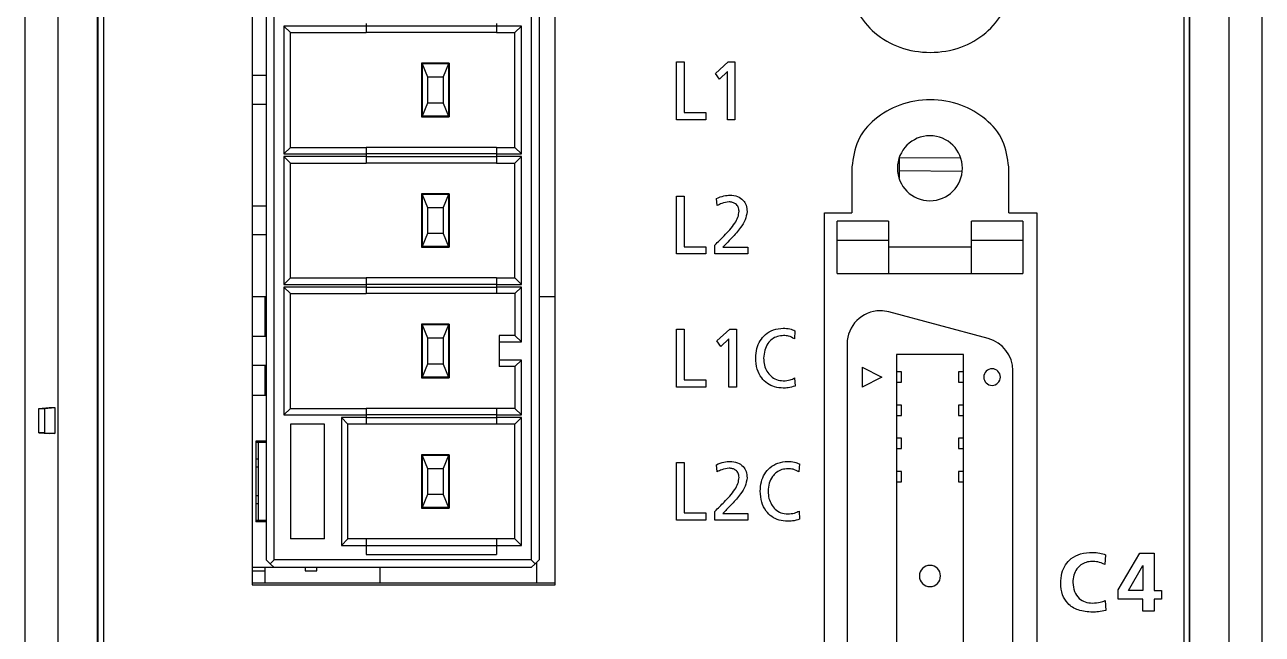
# Model space of a CAD drawing. Header units: inches. Extents: x 268 to 316, y 100 to 273.
# Drawn here: x 268.42 to 315.83, y 134.13 to 157.48 of the extents above; entities that cross this region are included whole.
import ezdxf

# ---------------------------------------------------------------- set-up
doc = ezdxf.new("R2010")
doc.units = ezdxf.units.IN
doc.header["$MEASUREMENT"] = 0

msp = doc.modelspace()

# ---------------------------------------------------------------- linework, layer by layer
at = {"color": 7, "linetype": 'Continuous', "lineweight": 25}
for p, q in [((315.831, 157.233), (315.831, 261.618)), ((269.706, 114.792), (269.706, 255.85)), ((314.546, 255.85), (314.546, 114.792)), ((271.195, 255.282), (271.195, 124.093)), ((271.216, 255.261), (271.216, 124.114)), ((313.039, 115.14), (313.039, 255.261)), ((313.06, 115.119), (313.06, 255.282)), ((271.44, 255.061), (271.44, 124.347)), ((312.839, 115.361), (312.839, 255.061)), ((268.422, 176.284), (268.422, 112.009)), ((277.14, 168.812), (277.14, 136.013)), ((288.74, 136.013), (288.74, 168.812)), ((277.676, 167.978), (277.676, 136.978)), ((277.976, 136.978), (277.976, 167.978)), ((287.826, 167.978), (287.826, 136.978)), ((288.126, 167.978), (288.126, 136.978)), ((281.501, 157.428), (278.351, 157.428)), ((278.351, 157.428), (278.351, 152.528)), ((278.601, 157.178), (278.351, 157.428)), ((281.501, 157.528), (281.501, 157.428)), ((281.501, 157.428), (281.501, 157.178)), ((286.501, 157.428), (281.501, 157.428)), ((286.501, 157.528), (286.501, 157.428)), ((287.451, 157.428), (286.501, 157.428)), ((286.501, 157.428), (286.501, 157.178)), ((287.201, 157.178), (287.451, 157.428)), ((287.451, 152.528), (287.451, 157.428)), ((278.601, 152.778), (278.601, 157.178)), ((278.601, 157.178), (281.501, 157.178)), ((286.501, 157.178), (281.501, 157.178)), ((286.501, 157.178), (287.201, 157.178)), ((287.201, 152.778), (287.201, 157.178)), ((315.831, 112.009), (315.831, 157.233)), ((284.681, 156.003), (283.621, 156.003)), ((283.621, 156.003), (283.621, 153.953)), ((283.651, 156.003), (283.651, 155.978)), ((283.651, 155.978), (283.651, 153.978)), ((283.651, 155.978), (283.851, 155.478)), ((284.651, 155.978), (283.651, 155.978)), ((284.651, 155.978), (284.451, 155.478)), ((284.651, 156.003), (284.651, 155.978)), ((284.651, 155.978), (284.651, 153.978)), ((284.681, 156.003), (284.681, 153.953)), ((293.395, 156.051), (293.68, 156.051)), ((293.395, 153.834), (293.395, 156.051)), ((293.68, 156.051), (293.68, 154.114)), ((294.884, 155.607), (295.373, 156.051)), ((295.373, 156.051), (295.627, 156.051)), ((295.627, 156.051), (295.627, 153.834)), ((277.676, 155.528), (277.14, 155.528)), ((283.651, 155.528), (283.621, 155.528)), ((295.035, 155.394), (294.884, 155.607)), ((295.341, 155.686), (295.035, 155.394)), ((295.341, 153.834), (295.341, 155.686)), ((283.851, 155.478), (283.851, 154.478)), ((283.851, 155.478), (284.451, 155.478)), ((284.451, 155.478), (284.451, 154.478)), ((277.676, 154.428), (277.14, 154.428)), ((283.651, 154.428), (283.621, 154.428)), ((283.851, 154.478), (283.651, 153.978)), ((284.451, 154.478), (283.851, 154.478)), ((284.451, 154.478), (284.651, 153.978)), ((293.68, 154.114), (294.515, 154.114)), ((294.515, 154.114), (294.515, 153.834)), ((283.621, 153.953), (284.681, 153.953)), ((284.651, 153.978), (283.651, 153.978)), ((283.651, 153.978), (283.651, 153.953)), ((284.651, 153.978), (284.651, 153.953)), ((294.515, 153.834), (293.395, 153.834)), ((295.627, 153.834), (295.341, 153.834)), ((303.1, 153.223), (303.1, 153.223)), ((278.351, 152.528), (278.601, 152.778)), ((278.601, 152.778), (281.501, 152.778)), ((281.501, 152.778), (281.501, 152.528)), ((286.501, 152.778), (281.501, 152.778)), ((286.501, 152.778), (286.501, 152.528)), ((286.501, 152.778), (287.201, 152.778)), ((287.451, 152.528), (287.201, 152.778)), ((278.351, 152.528), (281.501, 152.528)), ((281.501, 152.428), (278.351, 152.428)), ((278.351, 152.428), (278.351, 147.528)), ((278.601, 152.178), (278.351, 152.428)), ((281.501, 152.528), (281.501, 152.428)), ((286.501, 152.528), (281.501, 152.528)), ((281.501, 152.428), (281.501, 152.178)), ((281.501, 152.428), (286.501, 152.428)), ((286.501, 152.528), (286.501, 152.428)), ((286.501, 152.528), (287.451, 152.528)), ((287.451, 152.428), (286.501, 152.428)), ((286.501, 152.428), (286.501, 152.178)), ((287.201, 152.178), (287.451, 152.428)), ((287.451, 147.528), (287.451, 152.428)), ((301.926, 152.395), (301.926, 151.607)), ((278.601, 147.778), (278.601, 152.178)), ((278.601, 152.178), (281.501, 152.178)), ((286.501, 152.178), (281.501, 152.178)), ((286.501, 152.178), (287.201, 152.178)), ((287.201, 147.778), (287.201, 152.178)), ((300.11, 152.035), (300.11, 150.269)), ((306.117, 150.269), (306.117, 152.035)), ((284.681, 151.003), (283.621, 151.003)), ((283.621, 151.003), (283.621, 148.953)), ((283.651, 151.003), (283.651, 150.978)), ((284.651, 150.978), (283.651, 150.978)), ((283.651, 150.978), (283.851, 150.478)), ((283.651, 150.978), (283.651, 148.978)), ((284.651, 150.978), (284.451, 150.478)), ((284.651, 151.003), (284.651, 150.978)), ((284.651, 150.978), (284.651, 148.978)), ((284.681, 151.003), (284.681, 148.953)), ((293.395, 150.912), (293.68, 150.912)), ((293.395, 148.695), (293.395, 150.912)), ((293.68, 150.912), (293.68, 148.975)), ((294.95, 150.547), (294.921, 150.82)), ((277.676, 150.528), (277.14, 150.528)), ((283.651, 150.528), (283.621, 150.528)), ((283.851, 150.478), (283.851, 149.478)), ((283.851, 150.478), (284.451, 150.478)), ((284.451, 150.478), (284.451, 149.478)), ((299.057, 150.269), (300.11, 150.269)), ((299.057, 122.198), (299.057, 150.269)), ((299.544, 149.214), (299.544, 149.947)), ((301.513, 149.947), (299.544, 149.947)), ((301.513, 149.947), (301.513, 149.214)), ((306.656, 149.947), (304.688, 149.947)), ((304.688, 149.214), (304.688, 149.947)), ((306.117, 150.269), (307.19, 150.269)), ((306.656, 149.947), (306.656, 149.214)), ((307.19, 150.269), (307.19, 122.198)), ((277.676, 149.428), (277.14, 149.428)), ((283.651, 149.428), (283.621, 149.428)), ((283.851, 149.478), (283.651, 148.978)), ((284.451, 149.478), (283.851, 149.478)), ((284.451, 149.478), (284.651, 148.978)), ((283.621, 148.953), (284.681, 148.953)), ((284.651, 148.978), (283.651, 148.978)), ((283.651, 148.978), (283.651, 148.953)), ((284.651, 148.978), (284.651, 148.953)), ((293.68, 148.975), (294.515, 148.975)), ((294.515, 148.975), (294.515, 148.695)), ((294.858, 148.695), (294.858, 149.035)), ((295.164, 148.956), (296.122, 148.956)), ((296.122, 148.956), (296.122, 148.695)), ((299.544, 147.944), (299.544, 149.214)), ((301.513, 149.214), (299.544, 149.214)), ((301.513, 149.214), (301.513, 147.944)), ((304.688, 148.96), (301.513, 148.96)), ((304.688, 147.944), (304.688, 149.214)), ((306.656, 149.214), (304.688, 149.214)), ((306.656, 149.214), (306.656, 147.944)), ((294.515, 148.695), (293.395, 148.695)), ((296.122, 148.695), (294.858, 148.695)), ((299.544, 147.944), (301.513, 147.944)), ((299.544, 147.944), (306.656, 147.944)), ((301.513, 147.944), (304.688, 147.944)), ((304.688, 147.944), (306.656, 147.944)), ((278.351, 147.528), (278.601, 147.778)), ((278.351, 147.528), (281.501, 147.528)), ((278.601, 147.778), (281.501, 147.778)), ((281.501, 147.778), (281.501, 147.528)), ((286.501, 147.778), (281.501, 147.778)), ((281.501, 147.528), (281.501, 147.428)), ((286.501, 147.528), (281.501, 147.528)), ((286.501, 147.778), (286.501, 147.528)), ((286.501, 147.778), (287.201, 147.778)), ((286.501, 147.528), (286.501, 147.428)), ((286.501, 147.528), (287.451, 147.528)), ((287.451, 147.528), (287.201, 147.778)), ((277.14, 147.072), (277.676, 147.072)), ((277.626, 145.528), (277.626, 147.072)), ((281.501, 147.428), (278.351, 147.428)), ((278.351, 147.428), (278.351, 142.528)), ((278.601, 147.178), (278.351, 147.428)), ((278.601, 142.778), (278.601, 147.178)), ((278.601, 147.178), (281.501, 147.178)), ((281.501, 147.428), (281.501, 147.178)), ((281.501, 147.428), (286.501, 147.428)), ((286.501, 147.178), (281.501, 147.178)), ((287.451, 147.428), (286.501, 147.428)), ((286.501, 147.428), (286.501, 147.178)), ((287.201, 147.178), (286.501, 147.178)), ((287.201, 147.178), (287.451, 147.428)), ((287.201, 147.178), (287.201, 145.578)), ((287.451, 145.328), (287.451, 147.428)), ((288.126, 147.072), (288.74, 147.072)), ((305.334, 145.454), (301.524, 146.475)), ((284.681, 146.003), (283.621, 146.003)), ((283.621, 146.003), (283.621, 143.953)), ((283.651, 146.003), (283.651, 145.978)), ((284.651, 145.978), (283.651, 145.978)), ((283.651, 145.978), (283.851, 145.478)), ((283.651, 145.978), (283.651, 143.978)), ((284.651, 145.978), (284.451, 145.478)), ((284.651, 146.003), (284.651, 145.978)), ((284.651, 145.978), (284.651, 143.978)), ((284.681, 146.003), (284.681, 143.953)), ((286.601, 145.578), (286.601, 145.328)), ((287.201, 145.578), (286.601, 145.578)), ((287.451, 145.328), (287.201, 145.578)), ((293.395, 145.811), (293.68, 145.811)), ((293.395, 143.595), (293.395, 145.811)), ((293.68, 145.811), (293.68, 143.874)), ((294.941, 145.367), (295.43, 145.811)), ((295.43, 145.811), (295.684, 145.811)), ((295.684, 145.811), (295.684, 143.595)), ((297.93, 145.754), (297.908, 145.446)), ((277.676, 145.528), (277.14, 145.528)), ((283.651, 145.528), (283.621, 145.528)), ((283.851, 145.478), (283.851, 144.478)), ((283.851, 145.478), (284.451, 145.478)), ((284.451, 145.478), (284.451, 144.478)), ((286.601, 145.328), (286.601, 144.628)), ((286.601, 145.328), (287.451, 145.328)), ((295.092, 145.154), (294.941, 145.367)), ((295.398, 145.446), (295.092, 145.154)), ((295.398, 143.595), (295.398, 145.446)), ((299.925, 145.248), (299.925, 127.468)), ((287.451, 144.628), (286.601, 144.628)), ((286.601, 144.628), (286.601, 144.378)), ((287.201, 144.378), (287.451, 144.628)), ((287.451, 142.528), (287.451, 144.628)), ((304.388, 144.849), (301.813, 144.849)), ((301.813, 144.849), (301.813, 127.867)), ((304.388, 144.849), (301.813, 144.849)), ((301.813, 144.849), (301.813, 144.849)), ((304.388, 127.867), (304.388, 144.849)), ((304.388, 144.849), (304.388, 144.849)), ((277.676, 144.428), (277.14, 144.428)), ((277.626, 143.278), (277.626, 144.428)), ((283.651, 144.428), (283.621, 144.428)), ((283.851, 144.478), (283.651, 143.978)), ((284.451, 144.478), (283.851, 144.478)), ((284.451, 144.478), (284.651, 143.978)), ((287.201, 144.378), (286.601, 144.378)), ((287.201, 144.378), (287.201, 142.778)), ((300.498, 144.355), (301.26, 143.974)), ((300.498, 144.355), (300.498, 143.593)), ((302.012, 144.177), (301.813, 144.177)), ((302.012, 143.778), (302.012, 144.177)), ((304.388, 144.177), (304.189, 144.177)), ((304.189, 144.177), (304.189, 143.778)), ((306.275, 128.489), (306.275, 144.227)), ((283.621, 143.953), (284.681, 143.953)), ((284.651, 143.978), (283.651, 143.978)), ((283.651, 143.978), (283.651, 143.953)), ((284.651, 143.978), (284.651, 143.953)), ((293.68, 143.874), (294.515, 143.874)), ((294.515, 143.874), (294.515, 143.595)), ((297.916, 143.944), (297.933, 143.636)), ((301.26, 143.974), (300.498, 143.593)), ((301.813, 143.778), (302.012, 143.778)), ((301.813, 143.778), (302.012, 143.778)), ((302.012, 143.778), (302.012, 143.778)), ((304.189, 143.778), (304.388, 143.778)), ((304.189, 143.778), (304.388, 143.778)), ((304.189, 143.778), (304.189, 143.778)), ((277.676, 143.278), (277.14, 143.278)), ((294.515, 143.595), (293.395, 143.595)), ((295.684, 143.595), (295.398, 143.595)), ((268.956, 142.779), (269.356, 142.814)), ((268.956, 142.779), (269.173, 142.779)), ((268.956, 141.849), (268.956, 142.779)), ((269.173, 142.779), (269.574, 142.814)), ((269.173, 142.779), (269.173, 141.849)), ((269.356, 142.814), (269.574, 142.814)), ((269.574, 142.814), (269.574, 141.814)), ((278.351, 142.528), (278.601, 142.778)), ((278.601, 142.778), (281.501, 142.778)), ((281.501, 142.778), (281.501, 142.528)), ((286.501, 142.778), (281.501, 142.778)), ((286.501, 142.778), (286.501, 142.528)), ((287.201, 142.778), (286.501, 142.778)), ((287.451, 142.528), (287.201, 142.778)), ((302.012, 142.907), (301.813, 142.907)), ((302.012, 142.508), (302.012, 142.907)), ((304.388, 142.907), (304.189, 142.907)), ((304.189, 142.907), (304.189, 142.508)), ((278.351, 142.528), (281.501, 142.528)), ((281.501, 142.428), (280.551, 142.428)), ((280.551, 142.428), (280.551, 137.528)), ((280.801, 142.178), (280.551, 142.428)), ((281.501, 142.528), (281.501, 142.428)), ((286.501, 142.528), (281.501, 142.528)), ((281.501, 142.428), (281.501, 142.178)), ((281.501, 142.428), (286.501, 142.428)), ((286.501, 142.528), (286.501, 142.428)), ((286.501, 142.528), (287.451, 142.528)), ((287.451, 142.428), (286.501, 142.428)), ((286.501, 142.428), (286.501, 142.178)), ((287.201, 142.178), (287.451, 142.428)), ((287.451, 137.528), (287.451, 142.428)), ((301.813, 142.508), (302.012, 142.508)), ((301.813, 142.508), (302.012, 142.508)), ((302.012, 142.508), (302.012, 142.508)), ((304.189, 142.508), (304.388, 142.508)), ((304.189, 142.508), (304.388, 142.508)), ((304.189, 142.508), (304.189, 142.508)), ((268.956, 141.849), (269.356, 141.814)), ((269.173, 141.849), (268.956, 141.849)), ((269.173, 141.849), (269.574, 141.814)), ((269.574, 141.814), (269.356, 141.814)), ((278.601, 142.178), (278.601, 137.778)), ((279.901, 142.178), (278.601, 142.178)), ((279.901, 137.778), (279.901, 142.178)), ((280.801, 137.778), (280.801, 142.178)), ((281.501, 142.178), (280.801, 142.178)), ((286.501, 142.178), (281.501, 142.178)), ((287.201, 142.178), (286.501, 142.178)), ((287.201, 137.778), (287.201, 142.178)), ((277.676, 141.528), (277.276, 141.528)), ((277.276, 141.528), (277.276, 138.428)), ((277.376, 141.478), (277.276, 141.478)), ((277.676, 141.478), (277.376, 141.478)), ((277.376, 138.478), (277.376, 141.478)), ((277.626, 141.478), (277.626, 141.528)), ((302.012, 141.637), (301.813, 141.637)), ((302.012, 141.238), (302.012, 141.637)), ((304.189, 141.637), (304.189, 141.238)), ((304.388, 141.637), (304.189, 141.637)), ((284.681, 141.003), (283.621, 141.003)), ((283.621, 141.003), (283.621, 138.953)), ((283.651, 141.003), (283.651, 140.978)), ((284.651, 140.978), (283.651, 140.978)), ((283.651, 140.978), (283.851, 140.478)), ((283.651, 140.978), (283.651, 138.978)), ((284.651, 140.978), (284.451, 140.478)), ((284.651, 141.003), (284.651, 140.978)), ((284.651, 140.978), (284.651, 138.978)), ((284.681, 141.003), (284.681, 138.953)), ((301.813, 141.238), (302.012, 141.238)), ((301.813, 141.238), (302.012, 141.238)), ((302.012, 141.238), (302.012, 141.238)), ((304.189, 141.238), (304.388, 141.238)), ((304.189, 141.238), (304.388, 141.238)), ((304.189, 141.238), (304.189, 141.238)), ((277.376, 140.528), (277.276, 140.528)), ((283.651, 140.528), (283.621, 140.528)), ((283.851, 140.478), (283.851, 139.478)), ((283.851, 140.478), (284.451, 140.478)), ((284.451, 140.478), (284.451, 139.478)), ((293.395, 140.711), (293.68, 140.711)), ((293.395, 138.494), (293.395, 140.711)), ((293.68, 140.711), (293.68, 138.773)), ((294.95, 140.345), (294.921, 140.619)), ((298.101, 140.653), (298.079, 140.345)), ((302.012, 140.367), (301.813, 140.367)), ((302.012, 139.968), (302.012, 140.367)), ((304.388, 140.367), (304.189, 140.367)), ((304.189, 140.367), (304.189, 139.968)), ((301.813, 139.968), (302.012, 139.968)), ((301.813, 139.968), (302.012, 139.968)), ((302.012, 139.968), (302.012, 139.968)), ((304.189, 139.968), (304.388, 139.968)), ((304.189, 139.968), (304.388, 139.968)), ((304.189, 139.968), (304.189, 139.968)), ((277.376, 139.428), (277.276, 139.428)), ((283.651, 139.428), (283.621, 139.428)), ((283.851, 139.478), (283.651, 138.978)), ((284.451, 139.478), (283.851, 139.478)), ((284.451, 139.478), (284.651, 138.978)), ((277.376, 139.128), (277.376, 139.128)), ((283.621, 138.953), (284.681, 138.953)), ((284.651, 138.978), (283.651, 138.978)), ((283.651, 138.978), (283.651, 138.953)), ((284.651, 138.978), (284.651, 138.953)), ((277.376, 138.478), (277.276, 138.478)), ((277.676, 138.478), (277.376, 138.478)), ((277.626, 138.428), (277.626, 138.478)), ((294.515, 138.494), (293.395, 138.494)), ((293.68, 138.773), (294.515, 138.773)), ((294.515, 138.773), (294.515, 138.494)), ((294.858, 138.494), (294.858, 138.834)), ((296.121, 138.494), (294.858, 138.494)), ((295.164, 138.754), (296.121, 138.754)), ((296.121, 138.754), (296.121, 138.494)), ((298.088, 138.843), (298.105, 138.535)), ((277.676, 138.428), (277.276, 138.428)), ((279.901, 137.778), (278.601, 137.778)), ((280.551, 137.528), (280.801, 137.778)), ((280.551, 137.528), (281.501, 137.528)), ((281.501, 137.778), (280.801, 137.778)), ((281.501, 137.778), (281.501, 137.528)), ((286.501, 137.778), (281.501, 137.778)), ((281.501, 137.528), (281.501, 137.178)), ((281.501, 137.528), (286.501, 137.528)), ((286.501, 137.778), (286.501, 137.528)), ((287.201, 137.778), (286.501, 137.778)), ((286.501, 137.528), (286.501, 137.178)), ((286.501, 137.528), (287.451, 137.528)), ((287.451, 137.528), (287.201, 137.778)), ((281.501, 137.178), (286.501, 137.178)), ((309.83, 137.172), (309.797, 136.798)), ((310.305, 135.829), (311.135, 137.227)), ((311.135, 137.227), (311.687, 137.227)), ((311.687, 137.227), (311.687, 135.8)), ((277.976, 136.678), (277.14, 136.678)), ((277.14, 136.559), (277.626, 136.559)), ((277.626, 136.085), (277.626, 136.678)), ((277.826, 136.828), (277.676, 136.978)), ((277.976, 136.978), (277.826, 136.828)), ((277.826, 136.828), (277.976, 136.678)), ((287.826, 136.978), (277.976, 136.978)), ((287.826, 136.678), (277.976, 136.678)), ((279.166, 136.678), (279.166, 136.559)), ((279.166, 136.559), (279.616, 136.559)), ((279.616, 136.559), (279.616, 136.678)), ((282.026, 136.678), (282.026, 136.085)), ((287.976, 136.828), (287.826, 136.978)), ((287.826, 136.678), (287.976, 136.828)), ((287.976, 136.828), (288.126, 136.978)), ((288.026, 136.878), (288.026, 136.085)), ((303.1, 136.763), (303.1, 136.763)), ((310.706, 135.8), (311.255, 136.763)), ((311.255, 136.763), (311.262, 136.763)), ((311.262, 136.763), (311.262, 135.8)), ((288.74, 136.085), (277.14, 136.085)), ((277.14, 136.013), (288.74, 136.013)), ((310.305, 135.47), (310.305, 135.829)), ((311.262, 135.8), (310.706, 135.8)), ((311.687, 135.8), (311.97, 135.8)), ((311.97, 135.8), (311.97, 135.47)), ((309.814, 135.413), (309.833, 135.041)), ((311.262, 135.47), (310.305, 135.47)), ((311.262, 135.01), (311.262, 135.47)), ((311.687, 135.47), (311.687, 135.01)), ((311.97, 135.47), (311.687, 135.47)), ((311.687, 135.01), (311.262, 135.01))]:
    msp.add_line(p, q, dxfattribs=at)
at = {"color": 8, "linetype": 'Continuous', "lineweight": 25}
for p, q in [((301.927, 152.395), (304.281, 152.373)), ((301.926, 151.895), (304.34, 151.872))]:
    msp.add_line(p, q, dxfattribs=at)
at = {"color": 7, "linetype": 'Continuous', "lineweight": 25, "flags": 128}
for points in [[(277.376, 140.828), (277.36, 140.828), (277.323, 140.828), (277.276, 140.828)], [(277.376, 139.128), (277.36, 139.128), (277.323, 139.128), (277.276, 139.128)]]:
    msp.add_lwpolyline(points, dxfattribs=at)
at = {"color": 7, "linetype": 'Continuous', "lineweight": 25}
for centre, radius, start, end in [((303.1, 151.979), 1.245, 90, 270), ((303.1, 151.979), 1.245, 90, 180), ((303.1, 151.979), 1.245, 270, 90), ((303.1, 151.979), 1.245, 0, 90), ((301.195, 145.248), 1.27, 90, 180), ((301.195, 145.248), 1.27, 75, 90), ((305.005, 144.227), 1.27, 360, 75), ((305.48, 143.978), 0.317, 90, 270), ((305.48, 143.978), 0.317, 90, 180), ((305.48, 143.978), 0.317, 270, 90), ((305.48, 143.978), 0.318, 0, 90), ((303.1, 136.358), 0.405, 90, 270), ((303.1, 136.358), 0.405, 90, 180), ((303.1, 136.358), 0.405, 270, 90), ((303.1, 136.358), 0.405, 0, 90)]:
    msp.add_arc(centre, radius, start, end, dxfattribs=at)
for points, knots in [([(300.11, 158.985), (300.159, 158.64), (300.256, 157.946), (300.97, 157.104), (301.948, 156.547), (303.114, 156.352), (304.28, 156.547), (305.258, 157.104), (305.972, 157.946), (306.069, 158.64), (306.117, 158.985)], [0, 0, 0, 0, 0.117889, 0.23723, 0.363762, 0.499992, 0.636255, 0.762784, 0.882113, 1, 1, 1, 1]), ([(306.117, 152.035), (306.069, 152.38), (305.972, 153.074), (305.258, 153.916), (304.28, 154.473), (303.114, 154.668), (301.948, 154.473), (300.97, 153.916), (300.256, 153.074), (300.159, 152.38), (300.11, 152.035)], [0, 0, 0, 0, 0.117891, 0.237234, 0.363768, 0.5, 0.636232, 0.762766, 0.882109, 1, 1, 1, 1]), ([(294.921, 150.82), (295.015, 150.861), (295.183, 150.933), (295.365, 150.945), (295.444, 150.95)], [0, 0, 0, 0, 0.563058, 1, 1, 1, 1]), ([(295.444, 150.95), (295.54, 150.942), (295.726, 150.925), (295.946, 150.774), (296.074, 150.558), (296.086, 150.402), (296.093, 150.318)], [0, 0, 0, 0, 0.280981, 0.542191, 0.755105, 1, 1, 1, 1]), ([(295.407, 150.69), (295.311, 150.678), (295.149, 150.658), (295.007, 150.579), (294.95, 150.547)], [0, 0, 0, 0, 0.5967375, 1, 1, 1, 1]), ([(295.216, 149.391), (295.361, 149.544), (295.566, 149.76), (295.757, 150.092), (295.779, 150.257), (295.79, 150.337)], [0, 0, 0, 0, 0.561156, 0.787644, 1, 1, 1, 1]), ([(295.79, 150.337), (295.783, 150.392), (295.769, 150.498), (295.666, 150.614), (295.541, 150.679), (295.453, 150.686), (295.407, 150.69)], [0, 0, 0, 0, 0.279703, 0.546215, 0.764422, 1, 1, 1, 1]), ([(296.093, 150.318), (296.075, 150.212), (296.038, 149.99), (295.817, 149.655), (295.628, 149.44), (295.515, 149.312)], [0, 0, 0, 0, 0.270863, 0.565615, 1, 1, 1, 1]), ([(294.858, 149.035), (294.922, 149.098), (295.043, 149.216), (295.161, 149.335), (295.216, 149.391)], [0, 0, 0, 0, 0.53397, 1, 1, 1, 1]), ([(295.515, 149.312), (295.448, 149.241), (295.333, 149.121), (295.214, 149.005), (295.164, 148.956)], [0, 0, 0, 0, 0.583469, 1, 1, 1, 1]), ([(296.427, 144.712), (296.435, 144.833), (296.45, 145.062), (296.582, 145.373), (296.797, 145.63), (297.106, 145.816), (297.354, 145.838), (297.482, 145.85)], [0, 0, 0, 0, 0.207641, 0.395864, 0.573257, 0.780346, 1, 1, 1, 1]), ([(297.496, 145.57), (297.414, 145.564), (297.256, 145.55), (297.045, 145.438), (296.873, 145.259), (296.752, 145.006), (296.738, 144.807), (296.73, 144.703)], [0, 0, 0, 0, 0.188495, 0.364909, 0.540889, 0.759482, 1, 1, 1, 1]), ([(297.482, 145.85), (297.568, 145.846), (297.723, 145.839), (297.867, 145.78), (297.93, 145.754)], [0, 0, 0, 0, 0.556201, 1, 1, 1, 1]), ([(297.908, 145.446), (297.835, 145.486), (297.706, 145.557), (297.56, 145.566), (297.496, 145.57)], [0, 0, 0, 0, 0.562901, 1, 1, 1, 1]), ([(297.478, 143.557), (297.367, 143.565), (297.152, 143.58), (296.862, 143.721), (296.623, 143.954), (296.455, 144.297), (296.437, 144.568), (296.427, 144.712)], [0, 0, 0, 0, 0.190043, 0.365561, 0.538469, 0.754591, 1, 1, 1, 1]), ([(296.73, 144.703), (296.736, 144.611), (296.748, 144.437), (296.845, 144.201), (296.999, 144.007), (297.217, 143.864), (297.393, 143.845), (297.482, 143.836)], [0, 0, 0, 0, 0.214991, 0.40899, 0.58916, 0.793009, 1, 1, 1, 1]), ([(297.482, 143.836), (297.571, 143.842), (297.722, 143.851), (297.859, 143.917), (297.916, 143.944)], [0, 0, 0, 0, 0.584174, 1, 1, 1, 1]), ([(297.933, 143.636), (297.844, 143.607), (297.696, 143.559), (297.541, 143.557), (297.478, 143.557)], [0, 0, 0, 0, 0.598266, 1, 1, 1, 1]), ([(294.921, 140.619), (295.015, 140.659), (295.183, 140.731), (295.365, 140.743), (295.444, 140.749)], [0, 0, 0, 0, 0.563546, 1, 1, 1, 1]), ([(295.407, 140.488), (295.31, 140.476), (295.148, 140.457), (295.007, 140.377), (294.95, 140.345)], [0, 0, 0, 0, 0.5963675, 1, 1, 1, 1]), ([(295.79, 140.136), (295.783, 140.19), (295.769, 140.297), (295.666, 140.413), (295.54, 140.477), (295.452, 140.485), (295.407, 140.488)], [0, 0, 0, 0, 0.279556, 0.545897, 0.76413, 1, 1, 1, 1]), ([(295.444, 140.749), (295.54, 140.74), (295.725, 140.724), (295.946, 140.573), (296.074, 140.357), (296.086, 140.201), (296.093, 140.117)], [0, 0, 0, 0, 0.281277, 0.542514, 0.755309, 1, 1, 1, 1]), ([(296.598, 139.612), (296.606, 139.732), (296.621, 139.962), (296.753, 140.273), (296.967, 140.529), (297.277, 140.715), (297.525, 140.737), (297.653, 140.749)], [0, 0, 0, 0, 0.2076542, 0.3958643, 0.5732405, 0.7803271, 1, 1, 1, 1]), ([(297.667, 140.469), (297.586, 140.462), (297.428, 140.449), (297.216, 140.337), (297.044, 140.158), (296.923, 139.905), (296.909, 139.706), (296.901, 139.602)], [0, 0, 0, 0, 0.188509, 0.364977, 0.540983, 0.759543, 1, 1, 1, 1]), ([(297.653, 140.749), (297.739, 140.745), (297.894, 140.739), (298.038, 140.68), (298.101, 140.653)], [0, 0, 0, 0, 0.5568, 1, 1, 1, 1]), ([(298.079, 140.345), (298.006, 140.385), (297.877, 140.456), (297.731, 140.465), (297.667, 140.469)], [0, 0, 0, 0, 0.562938, 1, 1, 1, 1]), ([(295.215, 139.19), (295.361, 139.343), (295.566, 139.558), (295.757, 139.89), (295.779, 140.056), (295.79, 140.136)], [0, 0, 0, 0, 0.5613235, 0.7877508, 1, 1, 1, 1]), ([(296.093, 140.117), (296.075, 140.011), (296.038, 139.788), (295.817, 139.453), (295.628, 139.238), (295.515, 139.11)], [0, 0, 0, 0, 0.27095, 0.565781, 1, 1, 1, 1]), ([(297.65, 138.456), (297.538, 138.464), (297.323, 138.479), (297.033, 138.62), (296.794, 138.854), (296.626, 139.197), (296.608, 139.468), (296.598, 139.612)], [0, 0, 0, 0, 0.19012, 0.365652, 0.538533, 0.754611, 1, 1, 1, 1]), ([(296.901, 139.602), (296.907, 139.511), (296.918, 139.336), (297.016, 139.1), (297.17, 138.906), (297.388, 138.763), (297.564, 138.745), (297.653, 138.735)], [0, 0, 0, 0, 0.214987, 0.408989, 0.589164, 0.793016, 1, 1, 1, 1]), ([(294.858, 138.834), (294.922, 138.896), (295.042, 139.014), (295.16, 139.134), (295.215, 139.19)], [0, 0, 0, 0, 0.534337, 1, 1, 1, 1]), ([(295.515, 139.11), (295.448, 139.04), (295.333, 138.92), (295.214, 138.803), (295.164, 138.754)], [0, 0, 0, 0, 0.583287, 1, 1, 1, 1]), ([(298.105, 138.535), (298.016, 138.506), (297.868, 138.459), (297.712, 138.457), (297.65, 138.456)], [0, 0, 0, 0, 0.598755, 1, 1, 1, 1]), ([(297.653, 138.735), (297.741, 138.741), (297.893, 138.751), (298.03, 138.816), (298.088, 138.843)], [0, 0, 0, 0, 0.583714, 1, 1, 1, 1]), ([(308.111, 136.08), (308.119, 136.211), (308.134, 136.458), (308.277, 136.791), (308.522, 137.058), (308.887, 137.236), (309.174, 137.255), (309.327, 137.264)], [0, 0, 0, 0, 0.204435, 0.384076, 0.553697, 0.761993, 1, 1, 1, 1]), ([(309.327, 137.264), (309.42, 137.26), (309.592, 137.25), (309.755, 137.197), (309.83, 137.172)], [0, 0, 0, 0, 0.54181, 1, 1, 1, 1]), ([(309.318, 136.915), (309.237, 136.909), (309.083, 136.897), (308.878, 136.792), (308.712, 136.625), (308.596, 136.39), (308.582, 136.207), (308.575, 136.112)], [0, 0, 0, 0, 0.196058, 0.376122, 0.552268, 0.767167, 1, 1, 1, 1]), ([(309.797, 136.798), (309.709, 136.839), (309.556, 136.909), (309.388, 136.913), (309.318, 136.915)], [0, 0, 0, 0, 0.580989, 1, 1, 1, 1]), ([(309.327, 134.971), (309.142, 134.984), (308.795, 135.008), (308.375, 135.266), (308.143, 135.653), (308.122, 135.931), (308.111, 136.08)], [0, 0, 0, 0, 0.296972, 0.55569, 0.761035, 1, 1, 1, 1]), ([(308.575, 136.112), (308.586, 135.993), (308.607, 135.765), (308.793, 135.498), (309.048, 135.344), (309.231, 135.329), (309.327, 135.321)], [0, 0, 0, 0, 0.289555, 0.553989, 0.764775, 1, 1, 1, 1]), ([(309.327, 135.321), (309.429, 135.325), (309.596, 135.333), (309.752, 135.39), (309.814, 135.413)], [0, 0, 0, 0, 0.60642, 1, 1, 1, 1]), ([(309.833, 135.041), (309.739, 135.02), (309.573, 134.983), (309.403, 134.975), (309.327, 134.971)], [0, 0, 0, 0, 0.559276, 1, 1, 1, 1])]:
    msp.add_open_spline(points, degree=3, knots=knots, dxfattribs=at)

doc.saveas('drawing.dxf')
